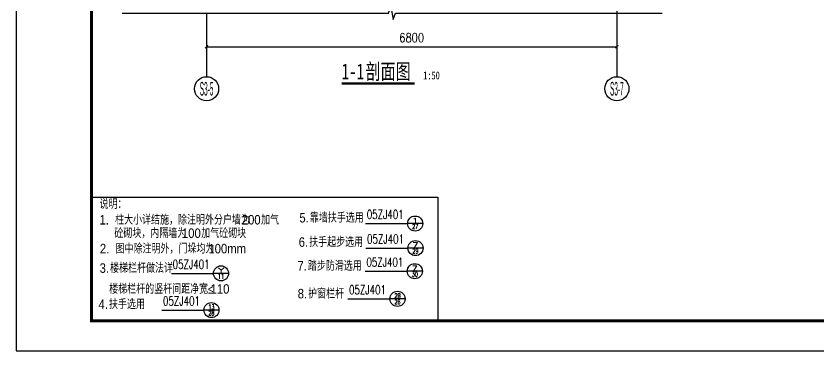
# Model space of a CAD drawing. Extents: x 718358 to 1668613, y -348838 to -159582.
# Drawn here: x 876277 to 889584, y -319314 to -313767 of the extents above; entities that cross this region are included whole.
import ezdxf
from ezdxf.enums import TextEntityAlignment as Align

# ---------------------------------------------------------------- set-up
doc = ezdxf.new("R2010")
doc.units = 0
doc.header["$LTSCALE"] = 1000
doc.linetypes.add('DOTE', pattern=[2.42, 2, -0.2, 0.02, -0.2])
for name, color, linetype in [('PUB_DIM', 73, 'Continuous'), ('PUB_TEXT', 10, 'Continuous'), ('建-图例填充', 251, 'Continuous'), ('建-图框', 4, 'Continuous'), ('建-房间名', 7, 'Continuous'), ('建-符号', 3, 'Continuous'), ('建-符号说明', 7, 'Continuous'), ('建-轴标', 3, 'Continuous'), ('建-轴网', 14, 'DOTE'), ('粉刷层', 9, 'Continuous')]:
    doc.layers.add(name, color=color, linetype=linetype)
doc.styles.add('_TCH_AXIS', font='gt宽度调整.shx', dxfattribs={"bigfont": 'gt国标汉字.shx'})
doc.styles.add('_TCH_DIM', font='gt单线西文.shx', dxfattribs={"width": 0.8, "bigfont": 'gt单线中文.shx'})
doc.styles.add('_TCH_LABEL', font='COMPLEX', dxfattribs={"bigfont": 'GBCBIG'})
doc.styles.add('DIM_FONT', font='SIMPLEX.shx', dxfattribs={"width": 0.8, "bigfont": 'GBCBIG.shx'})
doc.styles.add('黑体字', font='simhei.ttf', dxfattribs={"width": 0.7})
doc.dimstyles.new('DIMN50', dxfattribs={"dimscale": 0.5, "dimtxt": 300, "dimasz": 100, "dimexe": 250, "dimexo": 300, "dimgap": 150, "dimtad": 1, "dimdec": 0, "dimzin": 0, "dimdsep": 46, "dimtxsty": 'DIM_FONT', "dimblk": 'ARCHTICK', "dimcen": 0.09, "dimdle": 1, "dimclrt": 7, "dimazin": 2, "dimtfac": 1, "dimtdec": 0, "dimtix": 1, "dimtmove": 2, "dimatfit": 3, "dimldrblk": 'ARCHTICK', "dimfxl": 1, "dimtolj": 1, "dimtzin": 0, "dimarcsym": 0})

# ---------------------------------------------------------------- blocks, each defined once
blk = doc.blocks.new('gffdfd')
at = {"layer": 'PUB_DIM'}
for p, q in [((882879, -199894), (883577, -199894)), ((882879, -199894), (882879, -199894)), ((883827, -199894), (883577, -199894)), ((882884, -200300), (883582, -200300)), ((882884, -200300), (882884, -200300)), ((883832, -200300), (883582, -200300)), ((879661, -200719), (880359, -200719)), ((879661, -200719), (879661, -200719)), ((880609, -200719), (880359, -200719)), ((882874, -200684), (883571, -200684)), ((882874, -200684), (882874, -200684)), ((883821, -200684), (883571, -200684)), ((882587, -201141), (883284, -201141)), ((882587, -201141), (882587, -201141)), ((883534, -201141), (883284, -201141)), ((879501, -201327), (880200, -201327)), ((879501, -201327), (879501, -201327)), ((880450, -201327), (880200, -201327))]:
    blk.add_line(p, q, dxfattribs=at)
for centre, radius in [((883702, -199894), 125), ((882879, -199894), 0), ((883707, -200300), 125), ((882884, -200300), 0), ((880484, -200719), 125), ((883696, -200684), 125), ((879661, -200719), 0), ((882874, -200684), 0), ((883409, -201141), 125), ((880325, -201327), 125), ((882587, -201141), 0), ((879501, -201327), 0)]:
    blk.add_circle(centre, radius, dxfattribs=at)
at = {"layer": '建-符号说明'}
blk.add_lwpolyline([(878337, -199455), (884078, -199455), (884078, -201504), (878337, -201504)], close=True, dxfattribs=at)
at = {"layer": '粉刷层'}
blk.add_line((878337, -199455), (881537, -199455), dxfattribs=at)
at = {"layer": 'PUB_TEXT', "style": '_TCH_LABEL', "width": 0.705882}
for p in [(882900, -199818), (882904, -200224), (879682, -200643), (882894, -200608), (882606, -201066), (879522, -201251)]:
    blk.add_text('05ZJ401', height=148.8, dxfattribs=at).set_placement(p)
at = {"layer": 'PUB_TEXT', "style": '_TCH_LABEL'}
for s, width, p, p2 in [('1', 2.916667, (883652, -199883), (883753, -199883)), ('27', 0.772059, (883652, -199984), (883753, -199984)), ('7', 1.875, (883656, -200290), (883757, -200290)), ('29', 0.772059, (883656, -200390), (883757, -200390)), ('Y', 1.381579, (880434, -200709), (880534, -200709)), ('7', 1.875, (883646, -200673), (883746, -200673)), ('11', 1.09375, (880434, -200809), (880534, -200809)), ('30', 0.795455, (883646, -200774), (883746, -200774)), ('2B', 0.709459, (883359, -201131), (883459, -201131)), ('26', 0.772059, (883359, -201232), (883459, -201232)), ('28', 0.772059, (880275, -201418), (880375, -201418)), ('13', 0.905172, (880275, -201317), (880375, -201317))]:
    blk.add_text(s, height=80.5, dxfattribs=dict(at, width=width)).set_placement(p, p2, align=Align.FIT)
at = {"layer": '建-房间名', "style": '_TCH_DIM'}
for s, height, width, p in [('说明：', 143.3, 0.8, (878470, -199650)), ('5.', 157.5, 0.888889, (881783, -199876)), ('靠墙扶手选用', 143.3, 0.8, (881956, -199876)), ('1.', 157.5, 0.888889, (878469, -199910)), ('柱大小详结施，除注明外分户墙为', 143.31, 0.8, (878728, -199910)), ('200', 157.5, 0.888889, (880828, -199910)), ('加气', 143.3, 0.8, (881148, -199910)), ('砼砌块，内隔墙为', 143.3, 0.8, (878716, -200132)), ('100', 157.5, 0.888889, (879836, -200132)), ('加气砼砌块', 143.3, 0.8, (880156, -200132)), ('6.', 157.5, 0.888889, (881772, -200279)), ('扶手起步选用', 143.3, 0.8, (881945, -200279)), ('2.', 157.5, 0.888889, (878476, -200388)), ('图中除注明外，门垛均为', 143.31, 0.8, (878735, -200388)), ('100mm', 157.5, 0.888889, (880275, -200388)), ('7.', 157.5, 0.888889, (881750, -200673)), ('踏步防滑选用', 143.3, 0.8, (881923, -200673)), ('3.', 157.5, 0.888889, (878472, -200710)), ('楼梯栏杆做法详', 143.3, 0.8, (878645, -200710)), ('楼梯栏杆的竖杆间距净宽≤', 143.31, 0.8, (878631, -201056)), ('110', 157.5, 0.888889, (880311, -201056)), ('8.', 157.5, 0.888889, (881755, -201134)), ('护窗栏杆', 143.3, 0.8, (881928, -201134)), ('4.', 157.5, 0.888889, (878454, -201309)), ('扶手选用', 143.3, 0.8, (878627, -201309))]:
    blk.add_text(s, height=height, dxfattribs=dict(at, width=width)).set_placement(p)
blk = doc.blocks.new('_ArchTick')
at = {"color": 0, "linetype": 'ByBlock', "const_width": 0.4}
blk.add_lwpolyline([(-0.5, -0.5), (0.5, 0.5)], dxfattribs=at)
blk = doc.blocks.new('*D3570')
at = {"layer": 'Defpoints', "color": 0, "transparency": 16777216}
for p in [(879434, -313721), (886234, -313721), (886234, -314275)]:
    blk.add_point(p, dxfattribs=at)
at = {"layer": '建-轴标', "color": 0, "lineweight": -2, "transparency": 16777216}
for p, q in [((879434, -313871), (879434, -314400)), ((886234, -313871), (886234, -314400)), ((879434, -314275), (886235, -314275))]:
    blk.add_line(p, q, dxfattribs=at)
at = {"layer": '建-轴标', "color": 0, "lineweight": -2, "transparency": 16777216, "xscale": 50, "yscale": 50, "zscale": 50, "rotation": 180}
blk.add_blockref('_ArchTick', (879434, -314275), dxfattribs=at)
at = {"layer": '建-轴标', "color": 0, "lineweight": -2, "transparency": 16777216, "xscale": 50, "yscale": 50, "zscale": 50}
blk.add_blockref('_ArchTick', (886234, -314275), dxfattribs=at)
at = {"layer": '建-轴标', "color": 7, "transparency": 16777216, "insert": (882834, -314125), "char_height": 150, "attachment_point": 5, "style": 'DIM_FONT'}
blk.add_mtext('\\A1;6800', dxfattribs=at)

msp = doc.modelspace()

# ---------------------------------------------------------------- linework, layer by layer
at = {"layer": '建-图框'}
msp.add_lwpolyline([(876276.8, -319314.4), (918326.8, -319314.4), (918326.8, -289614.4), (876276.8, -289614.4)], close=True, dxfattribs=at)
at = {"layer": '建-图框', "const_width": 50}
msp.add_lwpolyline([(877526.8, -318814.4), (917826.8, -318814.4), (917826.8, -290114.4), (877526.8, -290114.4)], close=True, dxfattribs=at)
at = {"layer": '建-符号'}
msp.add_lwpolyline([(878033.7, -313720.8), (882452.3, -313720.8), (882490.5, -313615.8), (882527.5, -313825.8), (882564.8, -313720.8), (886983.3, -313720.8)], dxfattribs=at)
at = {"layer": '建-符号', "const_width": 35}
msp.add_lwpolyline([(881671.8, -314884.9), (882886.2, -314884.9)], dxfattribs=at)
at = {"layer": '建-轴标'}
for p, q in [((879434.3, -313720.8), (879434.3, -314770.8)), ((886234.3, -313720.8), (886234.3, -314770.8))]:
    msp.add_line(p, q, dxfattribs=at)
for centre in [(879434.6, -314970.8), (886234.6, -314970.8)]:
    msp.add_circle(centre, 200, dxfattribs=at)
at = {"layer": '建-轴网'}
msp.add_line((886234.3, -304872.6), (886234.3, -313992.1), dxfattribs=at)

# ---------------------------------------------------------------- block references
at = {"layer": '建-图例填充'}
msp.add_blockref('gffdfd', (-810.1, -117310.3), dxfattribs=at)

# ---------------------------------------------------------------- texts
at = {"layer": '建-符号说明', "style": '黑体字', "width": 0.7}
for s, height, p in [('1-1', 261.39, (881671.8, -314814.9)), ('剖面图', 261.39, (882068.7, -314814.9)), ('1:50', 130.7, (883026.2, -314814.9))]:
    msp.add_text(s, height=height, dxfattribs=at).set_placement(p)
at = {"layer": '建-轴标', "style": '_TCH_AXIS', "width": 0.2625}
for s, p, p2 in [('S3-5', (879321.5, -315084), (879547.7, -315084)), ('S3-7', (886121.5, -315084), (886347.7, -315084))]:
    msp.add_text(s, height=226.27, dxfattribs=at).set_placement(p, p2, align=Align.FIT)

# ---------------------------------------------------------------- dimensions: what is measured, and where the dimension line sits
at = {"layer": '建-轴标'}
dim = msp.add_aligned_dim(p1=(879434.3, -313720.8), p2=(886234.3, -313720.8), distance=-554, dimstyle='DIMN50', dxfattribs=at)
dim.commit()
dim.dimension.update_dxf_attribs({"geometry": '*D3570', "text_midpoint": (882834.3, -314124.8)})

doc.saveas('drawing.dxf')
